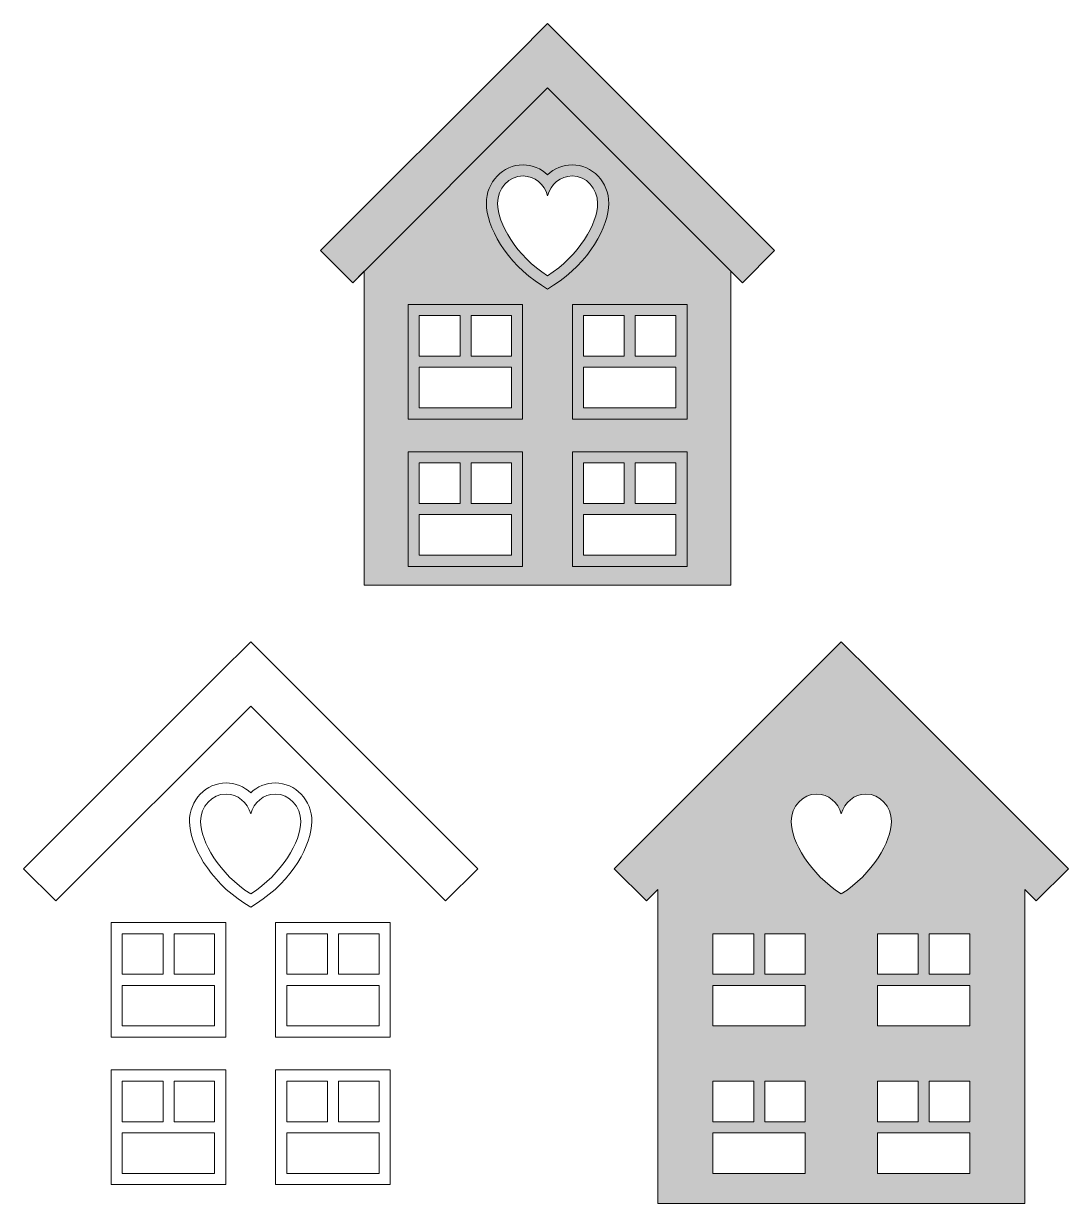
# Model space of a CAD drawing. Header units: inches. Extents: x -1563 to 5542, y -2558 to 5466.
import ezdxf

# ---------------------------------------------------------------- set-up
doc = ezdxf.new("R2010")
doc.units = ezdxf.units.IN
doc.header["$MEASUREMENT"] = 0
for name, color, linetype in [('1', 7, 'Continuous'), ('2', 7, 'Continuous'), ('3', 7, 'Continuous')]:
    doc.layers.add(name, color=color, linetype=linetype)

# ---------------------------------------------------------------- blocks, each defined once
blk = doc.blocks.new('block 2')
at = {"layer": '1', "true_color": 0xde242d}
h = blk.add_hatch(color=242, dxfattribs=at)
h.dxf.hatch_style = 2
h.paths.add_polyline_path([(2218.9332, 5246.9068), (1999.9977, 5465.84), (1781.0668, 5246.9068), (455.9401, 3921.7824), (674.8756, 3702.8469), (753.0391, 3781.015), (753.0391, 1645.6493), (3246.9609, 1645.6493), (3246.9609, 3781.0127), (3325.1244, 3702.8469), (3544.0599, 3921.7824)])
h.paths.add_polyline_path([(2873.0023, 3203.6158), (2596.5678, 3203.6158), (2596.5678, 3480.0504), (2873.0023, 3480.0504)])
h.paths.add_polyline_path([(2245.1788, 2477.6255), (2521.6133, 2477.6255), (2521.6133, 2201.191), (2245.1788, 2201.191)])
h.paths.add_polyline_path([(2596.5678, 2477.6255), (2873.0023, 2477.6255), (2873.0023, 2201.191), (2596.5678, 2201.191)])
h.paths.add_polyline_path([(2245.1788, 2852.2268), (2245.1788, 3128.6614), (2873.0023, 3128.6614), (2873.0023, 2852.2268)])
h.paths.add_polyline_path([(2245.1788, 3203.6158), (2245.1788, 3480.0504), (2521.6133, 3480.0504), (2521.6133, 3203.6158)])
h.paths.add_polyline_path([(1754.8165, 3203.6158), (1480.5645, 3203.6158), (1480.5645, 3480.0504), (1754.8165, 3480.0504)])
h.paths.add_polyline_path([(1480.5645, 2477.6255), (1754.8165, 2477.6255), (1754.8165, 2201.191), (1480.5645, 2201.191)])
h.paths.add_polyline_path([(1126.993, 2852.2268), (1126.993, 3128.6614), (1754.8165, 3128.6614), (1754.8165, 2852.2268)])
h.paths.add_polyline_path([(1405.6101, 2477.6255), (1405.6101, 2201.191), (1126.993, 2201.191), (1126.993, 2477.6255)])
h.paths.add_polyline_path([(1405.6101, 3480.0504), (1405.6101, 3203.6158), (1126.993, 3203.6158), (1126.993, 3480.0504)])
h.paths.add_polyline_path([(1126.993, 1849.802), (1126.993, 2126.2389), (1754.8165, 2126.2389), (1754.8165, 1849.802)])
edge = h.paths.add_edge_path()
edge.add_spline(control_points=[(1999.9977, 3750.3905), (1786.4583, 3885.0542), (1659.5166, 4108.6322), (1659.5166, 4243.4116), (1659.5166, 4346.1422), (1737.2732, 4429.4198), (1833.1928, 4429.4198), (1912.3319, 4429.4198), (1979.0604, 4372.7023), (1999.9977, 4295.1676), (2020.9396, 4372.7023), (2087.6681, 4429.4198), (2166.8072, 4429.4198), (2262.7268, 4429.4198), (2340.4834, 4346.1422), (2340.4834, 4243.4116), (2340.4834, 4108.6322), (2213.5417, 3885.0542), (1999.9977, 3750.3905)], knot_values=[0, 0, 0, 0, 1, 1, 1, 2, 2, 2, 3, 3, 3, 4, 4, 4, 5, 5, 5, 6, 6, 6, 6], degree=3, periodic=1)
h.paths.add_polyline_path([(2245.1788, 1849.802), (2245.1788, 2126.2389), (2873.0023, 2126.2389), (2873.0023, 1849.802)])
at = {"layer": '1', "lineweight": 0}
for points in [[(2218.9332, 5246.9068), (1999.9977, 5465.84), (1781.0668, 5246.9068), (455.9401, 3921.7824), (674.8756, 3702.8469), (753.0391, 3781.015), (753.0391, 1645.6493), (3246.9609, 1645.6493), (3246.9609, 3781.0127), (3325.1244, 3702.8469), (3544.0599, 3921.7824), (2218.9332, 5246.9068)], [(3325.1244, 3702.8469), (1999.9977, 5027.9736), (674.8756, 3702.8469), (455.9401, 3921.7824), (1781.0668, 5246.9068), (1781.0668, 5246.9068), (1999.9977, 5465.84), (2218.9332, 5246.9068), (3544.0599, 3921.7824), (3325.1244, 3702.8469)], [(1830.5756, 3555.8094), (1830.5756, 3480.0504), (1830.5756, 2852.2268), (1830.5756, 2776.4678), (1754.8165, 2776.4678), (1126.993, 2776.4678), (1051.234, 2776.4678), (1051.234, 2852.2268), (1051.234, 3480.0504), (1051.234, 3555.8094), (1126.993, 3555.8094), (1754.8165, 3555.8094), (1830.5756, 3555.8094)], [(2948.7614, 3555.8094), (2948.7614, 3480.0504), (2948.7614, 2852.2268), (2948.7614, 2776.4678), (2873.0023, 2776.4678), (2245.1788, 2776.4678), (2169.4198, 2776.4678), (2169.4198, 2852.2268), (2169.4198, 3480.0504), (2169.4198, 3555.8094), (2245.1788, 3555.8094), (2873.0023, 3555.8094), (2948.7614, 3555.8094)], [(1405.6101, 3480.0504), (1405.6101, 3203.6158), (1126.993, 3203.6158), (1126.993, 3480.0504), (1405.6101, 3480.0504)], [(1126.993, 3480.0504), (1126.993, 3203.6158), (1405.6101, 3203.6158), (1405.6101, 3480.0504), (1126.993, 3480.0504)], [(1754.8165, 3203.6158), (1480.5645, 3203.6158), (1480.5645, 3480.0504), (1754.8165, 3480.0504), (1754.8165, 3203.6158)], [(1754.8165, 3480.0504), (1480.5645, 3480.0504), (1480.5645, 3203.6158), (1754.8165, 3203.6158), (1754.8165, 3480.0504)], [(2245.1788, 3203.6158), (2245.1788, 3480.0504), (2521.6133, 3480.0504), (2521.6133, 3203.6158), (2245.1788, 3203.6158)], [(2245.1788, 3480.0504), (2245.1788, 3203.6158), (2521.6133, 3203.6158), (2521.6133, 3480.0504), (2245.1788, 3480.0504)], [(2873.0023, 3203.6158), (2596.5678, 3203.6158), (2596.5678, 3480.0504), (2873.0023, 3480.0504), (2873.0023, 3203.6158)], [(2873.0023, 3480.0504), (2596.5678, 3480.0504), (2596.5678, 3203.6158), (2873.0023, 3203.6158), (2873.0023, 3480.0504)], [(1126.993, 2852.2268), (1126.993, 3128.6614), (1754.8165, 3128.6614), (1754.8165, 2852.2268), (1126.993, 2852.2268)], [(1754.8165, 2852.2268), (1754.8165, 3128.6614), (1126.993, 3128.6614), (1126.993, 2852.2268), (1754.8165, 2852.2268)], [(2245.1788, 2852.2268), (2245.1788, 3128.6614), (2873.0023, 3128.6614), (2873.0023, 2852.2268), (2245.1788, 2852.2268)], [(2873.0023, 2852.2268), (2873.0023, 3128.6614), (2245.1788, 3128.6614), (2245.1788, 2852.2268), (2873.0023, 2852.2268)], [(1830.5756, 2553.3846), (1830.5756, 2477.6255), (1830.5756, 1849.802), (1830.5756, 1774.043), (1754.8165, 1774.043), (1126.993, 1774.043), (1051.234, 1774.043), (1051.234, 1849.802), (1051.234, 2477.6255), (1051.234, 2553.3846), (1126.993, 2553.3846), (1754.8165, 2553.3846), (1830.5756, 2553.3846)], [(2948.7614, 2553.3846), (2948.7614, 2477.6255), (2948.7614, 1849.802), (2948.7614, 1774.043), (2873.0023, 1774.043), (2245.1788, 1774.043), (2169.4198, 1774.043), (2169.4198, 1849.802), (2169.4198, 2477.6255), (2169.4198, 2553.3846), (2245.1788, 2553.3846), (2873.0023, 2553.3846), (2948.7614, 2553.3846)], [(1405.6101, 2477.6255), (1405.6101, 2201.191), (1126.993, 2201.191), (1126.993, 2477.6255), (1405.6101, 2477.6255)], [(1126.993, 2477.6255), (1126.993, 2201.191), (1405.6101, 2201.191), (1405.6101, 2477.6255), (1126.993, 2477.6255)], [(1480.5645, 2477.6255), (1754.8165, 2477.6255), (1754.8165, 2201.191), (1480.5645, 2201.191), (1480.5645, 2477.6255)], [(1754.8165, 2477.6255), (1480.5645, 2477.6255), (1480.5645, 2201.191), (1754.8165, 2201.191), (1754.8165, 2477.6255)], [(2245.1788, 2477.6255), (2521.6133, 2477.6255), (2521.6133, 2201.191), (2245.1788, 2201.191), (2245.1788, 2477.6255)], [(2245.1788, 2477.6255), (2245.1788, 2201.191), (2521.6133, 2201.191), (2521.6133, 2477.6255), (2245.1788, 2477.6255)], [(2596.5678, 2477.6255), (2873.0023, 2477.6255), (2873.0023, 2201.191), (2596.5678, 2201.191), (2596.5678, 2477.6255)], [(2873.0023, 2477.6255), (2596.5678, 2477.6255), (2596.5678, 2201.191), (2873.0023, 2201.191), (2873.0023, 2477.6255)], [(1126.993, 1849.802), (1126.993, 2126.2389), (1754.8165, 2126.2389), (1754.8165, 1849.802), (1126.993, 1849.802)], [(1754.8165, 1849.802), (1754.8165, 2126.2389), (1126.993, 2126.2389), (1126.993, 1849.802), (1754.8165, 1849.802)], [(2245.1788, 1849.802), (2245.1788, 2126.2389), (2873.0023, 2126.2389), (2873.0023, 1849.802), (2245.1788, 1849.802)], [(2873.0023, 1849.802), (2873.0023, 2126.2389), (2245.1788, 2126.2389), (2245.1788, 1849.802), (2873.0023, 1849.802)]]:
    blk.add_lwpolyline(points, dxfattribs=at)
for points, knots in [([(2166.809, 4505.179), (2304.3465, 4505.179), (2416.2419, 4387.7511), (2416.2419, 4243.4117), (2416.2419, 4088.2372), (2284.5224, 3840.2504), (2040.4106, 3686.3094), (2040.4106, 3686.3094), (1999.9994, 3660.8256), (1999.9994, 3660.8256), (1999.9994, 3660.8256), (1959.5883, 3686.3094), (1959.5883, 3686.3094), (1715.4776, 3840.2504), (1583.7576, 4088.2366), (1583.7576, 4243.4117), (1583.7576, 4387.7511), (1695.6529, 4505.179), (1833.191, 4505.179), (1896.1856, 4505.179), (1955.2013, 4479.9934), (1999.9994, 4437.7396), (2044.7987, 4479.9934), (2103.8144, 4505.179), (2166.809, 4505.179), (2166.809, 4505.179), (2166.809, 4505.179), (2166.809, 4505.179)], [0, 0, 0, 0, 1, 1, 1, 2, 2, 2, 3, 3, 3, 4, 4, 4, 5, 5, 5, 6, 6, 6, 7, 7, 7, 8, 8, 8, 9, 9, 9, 9]), ([(2166.809, 4429.4199), (2087.6675, 4429.4199), (2020.9379, 4372.7035), (1999.9994, 4295.1666), (1979.061, 4372.7035), (1912.3314, 4429.4199), (1833.191, 4429.4199), (1737.2727, 4429.4199), (1659.5166, 4346.1412), (1659.5166, 4243.4117), (1659.5166, 4108.6312), (1786.4566, 3885.0544), (1999.9994, 3750.3906), (2213.5422, 3885.0544), (2340.4828, 4108.6312), (2340.4828, 4243.4117), (2340.4828, 4346.1412), (2262.7262, 4429.4199), (2166.809, 4429.4199)], [0, 0, 0, 0, 1, 1, 1, 2, 2, 2, 3, 3, 3, 4, 4, 4, 5, 5, 5, 6, 6, 6, 6]), ([(1999.9977, 3750.3905), (1786.4583, 3885.0542), (1659.5166, 4108.6322), (1659.5166, 4243.4116), (1659.5166, 4346.1422), (1737.2732, 4429.4198), (1833.1928, 4429.4198), (1912.3319, 4429.4198), (1979.0604, 4372.7023), (1999.9977, 4295.1676), (2020.9396, 4372.7023), (2087.6681, 4429.4198), (2166.8072, 4429.4198), (2262.7268, 4429.4198), (2340.4834, 4346.1422), (2340.4834, 4243.4116), (2340.4834, 4108.6322), (2213.5417, 3885.0542), (1999.9977, 3750.3905)], [0, 0, 0, 0, 1, 1, 1, 2, 2, 2, 3, 3, 3, 4, 4, 4, 5, 5, 5, 6, 6, 6, 6])]:
    blk.add_open_spline(points, degree=3, knots=knots, dxfattribs=at)

msp = doc.modelspace()

# ---------------------------------------------------------------- hatches: boundary and pattern name
at = {"layer": '3', "true_color": 0xde242d}
h = msp.add_hatch(color=242, dxfattribs=at)
h.dxf.hatch_style = 2
h.paths.add_polyline_path([(4216.6, 1043.3), (3997.6, 1262.3), (3778.7, 1043.3), (2453.6, -281.8), (2672.5, -500.7), (2750.7, -422.6), (2750.7, -2557.9), (5244.6, -2557.9), (5244.6, -422.6), (5322.7, -500.7), (5541.7, -281.8)])
h.paths.add_polyline_path([(4870.6, -1000), (4594.2, -1000), (4594.2, -723.5), (4870.6, -723.5)])
h.paths.add_polyline_path([(4242.8, -1725.9), (4519.2, -1725.9), (4519.2, -2002.4), (4242.8, -2002.4)])
h.paths.add_polyline_path([(4594.2, -1725.9), (4870.6, -1725.9), (4870.6, -2002.4), (4594.2, -2002.4)])
h.paths.add_polyline_path([(4242.8, -1351.3), (4242.8, -1074.9), (4870.6, -1074.9), (4870.6, -1351.3)])
h.paths.add_polyline_path([(4242.8, -1000), (4242.8, -723.5), (4519.2, -723.5), (4519.2, -1000)])
h.paths.add_polyline_path([(3752.4, -1000), (3478.2, -1000), (3478.2, -723.5), (3752.4, -723.5)])
h.paths.add_polyline_path([(3478.2, -1725.9), (3752.4, -1725.9), (3752.4, -2002.4), (3478.2, -2002.4)])
h.paths.add_polyline_path([(3124.6, -1351.3), (3124.6, -1074.9), (3752.4, -1074.9), (3752.4, -1351.3)])
h.paths.add_polyline_path([(3403.2, -1725.9), (3403.2, -2002.4), (3124.6, -2002.4), (3124.6, -1725.9)])
h.paths.add_polyline_path([(3403.2, -723.5), (3403.2, -1000), (3124.6, -1000), (3124.6, -723.5)])
h.paths.add_polyline_path([(3124.6, -2353.8), (3124.6, -2077.3), (3752.4, -2077.3), (3752.4, -2353.8)])
edge = h.paths.add_edge_path()
edge.add_spline(control_points=[(3997.6, -453.2), (3784.1, -318.5), (3657.1, -94.9), (3657.1, 39.8), (3657.1, 142.6), (3734.9, 225.8), (3830.8, 225.8), (3909.9, 225.8), (3976.7, 169.1), (3997.6, 91.6), (4018.6, 169.1), (4085.3, 225.8), (4164.4, 225.8), (4260.3, 225.8), (4338.1, 142.6), (4338.1, 39.8), (4338.1, -94.9), (4211.2, -318.5), (3997.6, -453.2)], knot_values=[0, 0, 0, 0, 1, 1, 1, 2, 2, 2, 3, 3, 3, 4, 4, 4, 5, 5, 5, 6, 6, 6, 6], degree=3, periodic=1)
h.paths.add_polyline_path([(4242.8, -2353.8), (4242.8, -2077.3), (4870.6, -2077.3), (4870.6, -2353.8)])

# ---------------------------------------------------------------- linework, layer by layer
at = {"layer": '2', "lineweight": 0}
for points in [[(1306.3, -500.7), (-18.8, 824.4), (-1343.9, -500.7), (-1562.8, -281.8), (-237.7, 1043.3), (-237.7, 1043.3), (-18.8, 1262.3), (200.1, 1043.3), (1525.3, -281.8), (1306.3, -500.7)], [(-188.2, -647.8), (-188.2, -723.5), (-188.2, -1351.3), (-188.2, -1427.1), (-264, -1427.1), (-891.8, -1427.1), (-967.6, -1427.1), (-967.6, -1351.3), (-967.6, -723.5), (-967.6, -647.8), (-891.8, -647.8), (-264, -647.8), (-188.2, -647.8)], [(930, -647.8), (930, -723.5), (930, -1351.3), (930, -1427.1), (854.2, -1427.1), (226.4, -1427.1), (150.6, -1427.1), (150.6, -1351.3), (150.6, -723.5), (150.6, -647.8), (226.4, -647.8), (854.2, -647.8), (930, -647.8)], [(-891.8, -723.5), (-891.8, -1000), (-613.2, -1000), (-613.2, -723.5), (-891.8, -723.5)], [(-264, -723.5), (-538.2, -723.5), (-538.2, -1000), (-264, -1000), (-264, -723.5)], [(226.4, -723.5), (226.4, -1000), (502.8, -1000), (502.8, -723.5), (226.4, -723.5)], [(854.2, -723.5), (577.8, -723.5), (577.8, -1000), (854.2, -1000), (854.2, -723.5)], [(-264, -1351.3), (-264, -1074.9), (-891.8, -1074.9), (-891.8, -1351.3), (-264, -1351.3)], [(854.2, -1351.3), (854.2, -1074.9), (226.4, -1074.9), (226.4, -1351.3), (854.2, -1351.3)], [(-188.2, -1650.2), (-188.2, -1725.9), (-188.2, -2353.8), (-188.2, -2429.5), (-264, -2429.5), (-891.8, -2429.5), (-967.6, -2429.5), (-967.6, -2353.8), (-967.6, -1725.9), (-967.6, -1650.2), (-891.8, -1650.2), (-264, -1650.2), (-188.2, -1650.2)], [(930, -1650.2), (930, -1725.9), (930, -2353.8), (930, -2429.5), (854.2, -2429.5), (226.4, -2429.5), (150.6, -2429.5), (150.6, -2353.8), (150.6, -1725.9), (150.6, -1650.2), (226.4, -1650.2), (854.2, -1650.2), (930, -1650.2)], [(-891.8, -1725.9), (-891.8, -2002.4), (-613.2, -2002.4), (-613.2, -1725.9), (-891.8, -1725.9)], [(-264, -1725.9), (-538.2, -1725.9), (-538.2, -2002.4), (-264, -2002.4), (-264, -1725.9)], [(226.4, -1725.9), (226.4, -2002.4), (502.8, -2002.4), (502.8, -1725.9), (226.4, -1725.9)], [(854.2, -1725.9), (577.8, -1725.9), (577.8, -2002.4), (854.2, -2002.4), (854.2, -1725.9)], [(-264, -2353.8), (-264, -2077.3), (-891.8, -2077.3), (-891.8, -2353.8), (-264, -2353.8)], [(854.2, -2353.8), (854.2, -2077.3), (226.4, -2077.3), (226.4, -2353.8), (854.2, -2353.8)]]:
    msp.add_lwpolyline(points, dxfattribs=at)
for points, knots in [([(148, 301.6), (285.6, 301.6), (397.5, 184.2), (397.5, 39.8), (397.5, -115.3), (265.7, -363.3), (21.6, -517.3), (21.6, -517.3), (-18.8, -542.7), (-18.8, -542.7), (-18.8, -542.7), (-59.2, -517.3), (-59.2, -517.3), (-303.3, -363.3), (-435, -115.3), (-435, 39.8), (-435, 184.2), (-323.1, 301.6), (-185.6, 301.6), (-122.6, 301.6), (-63.6, 276.4), (-18.8, 234.2), (26, 276.4), (85, 301.6), (148, 301.6), (148, 301.6), (148, 301.6), (148, 301.6)], [0, 0, 0, 0, 1, 1, 1, 2, 2, 2, 3, 3, 3, 4, 4, 4, 5, 5, 5, 6, 6, 6, 7, 7, 7, 8, 8, 8, 9, 9, 9, 9]), ([(148, 225.8), (68.9, 225.8), (2.2, 169.1), (-18.8, 91.6), (-39.7, 169.1), (-106.5, 225.8), (-185.6, 225.8), (-281.5, 225.8), (-359.3, 142.6), (-359.3, 39.8), (-359.3, -94.9), (-232.3, -318.5), (-18.8, -453.2), (194.8, -318.5), (321.7, -94.9), (321.7, 39.8), (321.7, 142.6), (243.9, 225.8), (148, 225.8)], [0, 0, 0, 0, 1, 1, 1, 2, 2, 2, 3, 3, 3, 4, 4, 4, 5, 5, 5, 6, 6, 6, 6])]:
    msp.add_open_spline(points, degree=3, knots=knots, dxfattribs=at)
at = {"layer": '3', "lineweight": 0}
for points in [[(4216.6, 1043.3), (3997.6, 1262.3), (3778.7, 1043.3), (2453.6, -281.8), (2672.5, -500.7), (2750.7, -422.6), (2750.7, -2557.9), (5244.6, -2557.9), (5244.6, -422.6), (5322.7, -500.7), (5541.7, -281.8), (4216.6, 1043.3)], [(3403.2, -723.5), (3403.2, -1000), (3124.6, -1000), (3124.6, -723.5), (3403.2, -723.5)], [(3752.4, -1000), (3478.2, -1000), (3478.2, -723.5), (3752.4, -723.5), (3752.4, -1000)], [(4242.8, -1000), (4242.8, -723.5), (4519.2, -723.5), (4519.2, -1000), (4242.8, -1000)], [(4870.6, -1000), (4594.2, -1000), (4594.2, -723.5), (4870.6, -723.5), (4870.6, -1000)], [(3124.6, -1351.3), (3124.6, -1074.9), (3752.4, -1074.9), (3752.4, -1351.3), (3124.6, -1351.3)], [(4242.8, -1351.3), (4242.8, -1074.9), (4870.6, -1074.9), (4870.6, -1351.3), (4242.8, -1351.3)], [(3403.2, -1725.9), (3403.2, -2002.4), (3124.6, -2002.4), (3124.6, -1725.9), (3403.2, -1725.9)], [(3478.2, -1725.9), (3752.4, -1725.9), (3752.4, -2002.4), (3478.2, -2002.4), (3478.2, -1725.9)], [(4242.8, -1725.9), (4519.2, -1725.9), (4519.2, -2002.4), (4242.8, -2002.4), (4242.8, -1725.9)], [(4594.2, -1725.9), (4870.6, -1725.9), (4870.6, -2002.4), (4594.2, -2002.4), (4594.2, -1725.9)], [(3124.6, -2353.8), (3124.6, -2077.3), (3752.4, -2077.3), (3752.4, -2353.8), (3124.6, -2353.8)], [(4242.8, -2353.8), (4242.8, -2077.3), (4870.6, -2077.3), (4870.6, -2353.8), (4242.8, -2353.8)]]:
    msp.add_lwpolyline(points, dxfattribs=at)
msp.add_open_spline([(3997.6, -453.2), (3784.1, -318.5), (3657.1, -94.9), (3657.1, 39.8), (3657.1, 142.6), (3734.9, 225.8), (3830.8, 225.8), (3909.9, 225.8), (3976.7, 169.1), (3997.6, 91.6), (4018.6, 169.1), (4085.3, 225.8), (4164.4, 225.8), (4260.3, 225.8), (4338.1, 142.6), (4338.1, 39.8), (4338.1, -94.9), (4211.2, -318.5), (3997.6, -453.2)], degree=3, knots=[0, 0, 0, 0, 1, 1, 1, 2, 2, 2, 3, 3, 3, 4, 4, 4, 5, 5, 5, 6, 6, 6, 6], dxfattribs=at)

# ---------------------------------------------------------------- block references
at = {"layer": '1'}
msp.add_blockref('block 2', (0, 0), dxfattribs=at)

doc.saveas('drawing.dxf')
